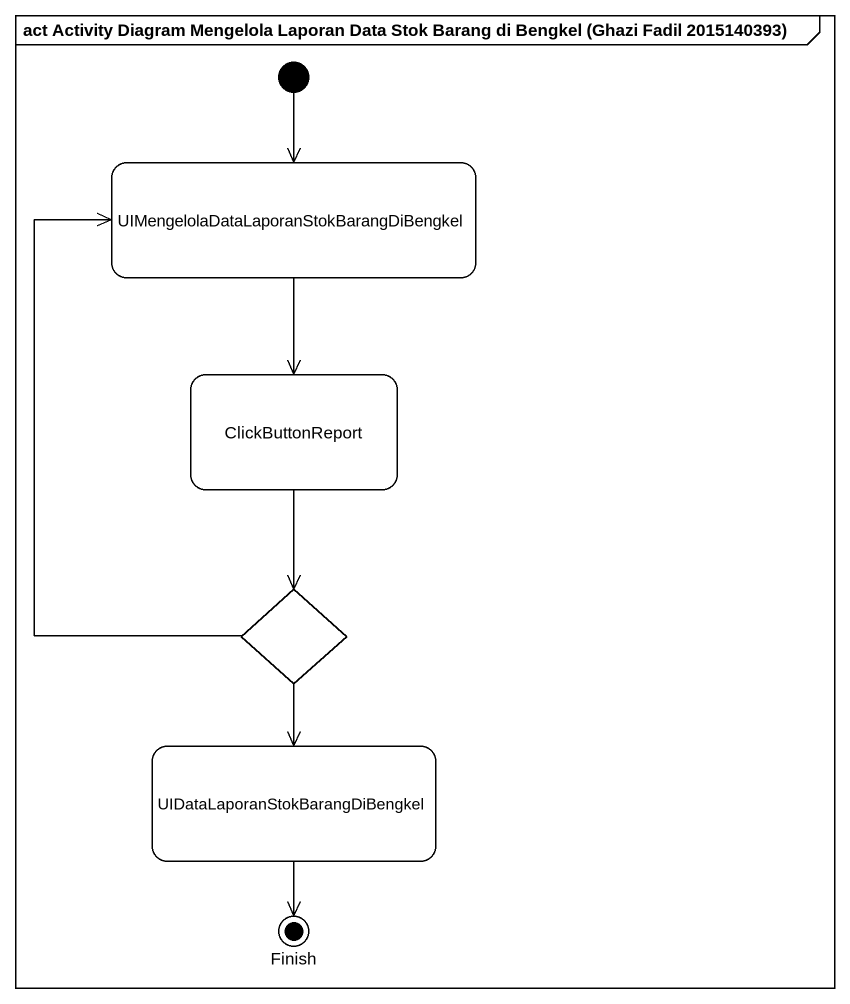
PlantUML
@startuml
mainframe act Activity Diagram Mengelola Laporan Data Stok Barang di Bengkel (Ghazi Fadil 2015140393)
hide empty description
state "UIMengelolaDataLaporanStokBarangDiBengkel" as UIMengelolaDataLaporanStokBa
state ClickButtonReport
state choice1 <<choice>>
state "UIDataLaporanStokBarangDiBengkel" as UIDataLaporanStokBarangDiBen
state Finish <<end>>
[*] --> UIMengelolaDataLaporanStokBa
UIMengelolaDataLaporanStokBa --> ClickButtonReport
ClickButtonReport --> choice1
choice1 -up-> UIMengelolaDataLaporanStokBa
choice1 --> UIDataLaporanStokBarangDiBen
UIDataLaporanStokBarangDiBen --> Finish
@enduml
